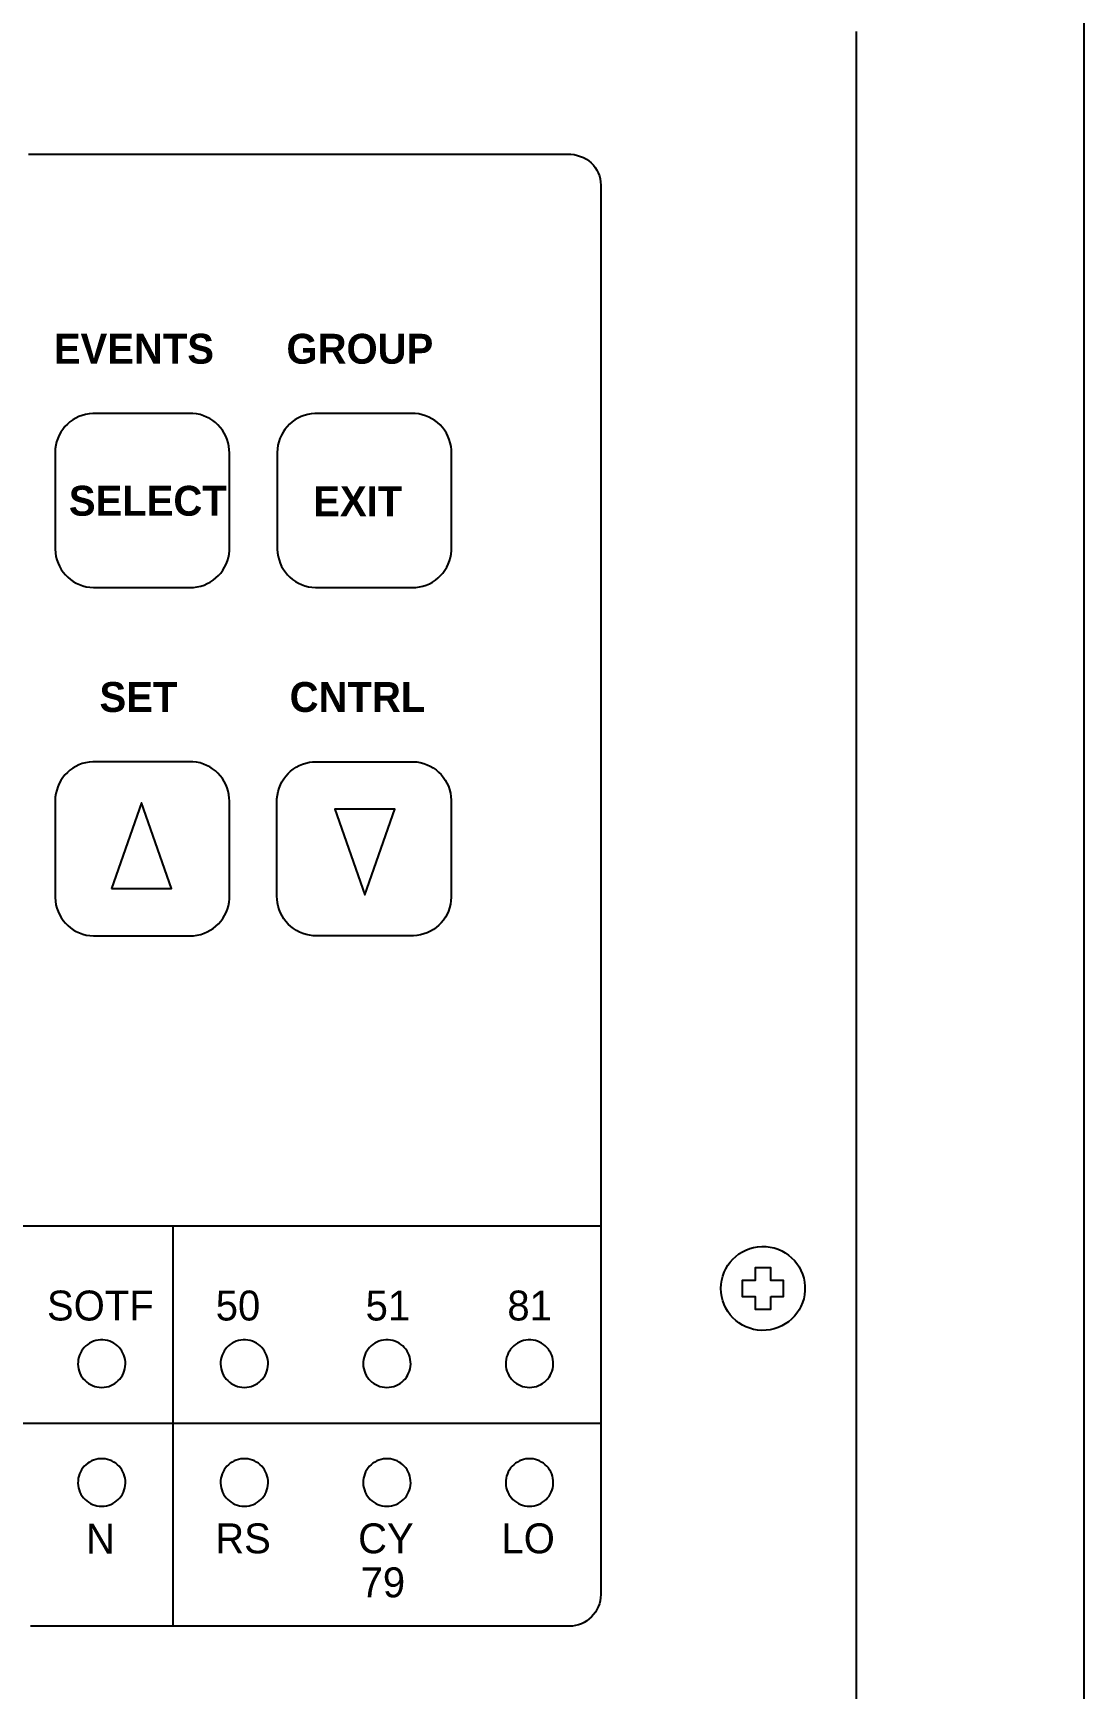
# Model space of a CAD drawing. Extents: x -11 to 35.7, y -8.8 to 26.3.
# Drawn here: x 11.28 to 14.6, y 0.84 to 6.06 of the extents above; entities that cross this region are included whole.
import ezdxf

# ---------------------------------------------------------------- set-up
doc = ezdxf.new("R2010")
doc.units = 0
doc.header["$MEASUREMENT"] = 0
for name, color, linetype in [('1_01__3U_VERTICAL_RACK_MOU', 7, 'CONTINUOUS'), ('1_02__3U_VERTICAL_PANEL_MO', 7, 'CONTINUOUS'), ('5_00_DWG', 7, 'CONTINUOUS')]:
    doc.layers.add(name, color=color, linetype=linetype)

msp = doc.modelspace()

# ---------------------------------------------------------------- linework, layer by layer
at = {"layer": '1_01__3U_VERTICAL_RACK_MOU'}
msp.add_lwpolyline([(13.8817, 0.8038), (13.8817, 0.9177), (13.8817, 1.0318), (13.8817, 1.2605), (13.8817, 1.4897), (13.8817, 1.7193), (13.8817, 1.9491), (13.8817, 2.4089), (13.8817, 2.6386), (13.8817, 2.8679), (13.8817, 3.0968), (13.8817, 3.211), (13.8817, 3.325), (13.8817, 3.4389), (13.8817, 3.5525), (13.8817, 3.6659), (13.8817, 3.7791), (13.8817, 3.892), (13.8817, 4.0047), (13.8817, 4.117), (13.8817, 4.229), (13.8817, 4.3407), (13.8817, 4.4521), (13.8817, 4.5631), (13.8817, 4.6737), (13.8817, 4.7839), (13.8817, 4.8936), (13.8817, 5.003), (13.8817, 5.1119), (13.8817, 5.2203), (13.8817, 5.3282), (13.8817, 5.4356), (13.8817, 5.5425), (13.8817, 5.6488), (13.8817, 5.7546), (13.8817, 5.8598), (13.8817, 5.9643), (13.8817, 6.0683)], dxfattribs=at)
at = {"layer": '1_02__3U_VERTICAL_PANEL_MO'}
msp.add_lwpolyline([(14.5991, 6.1071), (14.5991, 6.0017), (14.5991, 5.8957), (14.5991, 5.7894), (14.5991, 5.6825), (14.5991, 5.5752), (14.5991, 5.4675), (14.5991, 5.3593), (14.5991, 5.2508), (14.5991, 5.1418), (14.5991, 5.0325), (14.5991, 4.9228), (14.5991, 4.8128), (14.5991, 4.7025), (14.5991, 4.5918), (14.5991, 4.4808), (14.5991, 4.3695), (14.5991, 4.2579), (14.5991, 4.1461), (14.5991, 4.034), (14.5991, 3.9217), (14.5991, 3.8092), (14.5991, 3.6964), (14.5991, 3.5835), (14.5991, 3.4704), (14.5991, 3.3571), (14.5991, 3.2436), (14.5991, 3.0163), (14.5991, 2.7886), (14.5991, 2.5605), (14.5991, 2.1038), (14.5991, 1.6471), (14.5991, 1.419), (14.5991, 1.1913), (14.5991, 0.964), (14.5991, 0.8506), (14.5991, 0.7373)], dxfattribs=at)
at = {"layer": '5_00_DWG'}
for points in [[(11.2683, 5.6809), (11.4275, 5.6809), (11.5854, 5.6809), (11.6635, 5.6809), (11.7408, 5.6809), (11.8172, 5.6809), (11.8925, 5.6809), (11.9666, 5.6809), (12.0392, 5.6809), (12.1103, 5.6809), (12.1797, 5.6809), (12.2472, 5.6809), (12.3127, 5.6809), (12.3761, 5.6809), (12.437, 5.6809), (12.4666, 5.6809), (12.4955, 5.6809), (12.5238, 5.6809), (12.5514, 5.6809), (12.5783, 5.6809), (12.6044, 5.6809), (12.6299, 5.6809), (12.6545, 5.6809), (12.6784, 5.6809), (12.7015, 5.6809), (12.7238, 5.6809), (12.7452, 5.6809), (12.7658, 5.6809), (12.7855, 5.6809), (12.8043, 5.6809), (12.8222, 5.6809), (12.8392, 5.6809), (12.8552, 5.6809), (12.8702, 5.6809), (12.8842, 5.6809), (12.8973, 5.6809), (12.9093, 5.6809), (12.9202, 5.6809), (12.9301, 5.6809), (12.9389, 5.6809), (12.9466, 5.6809), (12.9531, 5.6809), (12.9585, 5.6809), (12.9628, 5.6809), (12.9658, 5.6809), (12.9677, 5.6809), (12.9683, 5.6809), (12.9797, 5.6808), (12.9906, 5.6797), (13.001, 5.6775), (13.011, 5.6744), (13.0203, 5.6705), (13.0291, 5.6657), (13.0372, 5.6601), (13.0447, 5.6537), (13.0514, 5.6467), (13.0574, 5.6391), (13.0625, 5.6309), (13.0668, 5.6222), (13.0702, 5.6131), (13.0727, 5.6035), (13.0743, 5.5936), (13.0748, 5.5833), (13.0748, 5.5825), (13.0748, 5.5801), (13.0748, 5.5761), (13.0748, 5.5706), (13.0748, 5.5635), (13.0748, 5.5549), (13.0748, 5.5449), (13.0748, 5.5334), (13.0748, 5.5204), (13.0748, 5.5061), (13.0748, 5.4904), (13.0748, 5.4734), (13.0748, 5.455), (13.0748, 5.4353), (13.0748, 5.4144), (13.0748, 5.3922), (13.0748, 5.3687), (13.0748, 5.3441), (13.0748, 5.3183), (13.0748, 5.2914), (13.0748, 5.2634), (13.0748, 5.2342), (13.0748, 5.204), (13.0748, 5.1727), (13.0748, 5.1405), (13.0748, 5.1072), (13.0748, 5.073), (13.0748, 5.0378), (13.0748, 5.0017), (13.0748, 4.9647), (13.0748, 4.9268), (13.0748, 4.8882), (13.0748, 4.8486), (13.0748, 4.8084), (13.0748, 4.7673), (13.0748, 4.7255), (13.0748, 4.683), (13.0748, 4.6398), (13.0748, 4.5959), (13.0748, 4.5514), (13.0748, 4.4606), (13.0748, 4.3676), (13.0748, 4.2725), (13.0748, 4.1756), (13.0748, 4.0771), (13.0748, 3.9771), (13.0748, 3.8759), (13.0748, 3.7737), (13.0748, 3.567), (13.0748, 3.3588), (13.0748, 3.1505), (13.0748, 2.9438), (13.0748, 2.8416), (13.0748, 2.7404), (13.0748, 2.6405), (13.0748, 2.5419), (13.0748, 2.445), (13.0748, 2.3499), (13.0748, 2.2569), (13.0748, 2.1661), (13.0748, 2.1216), (13.0748, 2.0777), (13.0748, 2.0345), (13.0748, 1.992), (13.0748, 1.9502), (13.0748, 1.9092), (13.0748, 1.8689), (13.0748, 1.8294), (13.0748, 1.7907), (13.0748, 1.7528), (13.0748, 1.7158), (13.0748, 1.6797), (13.0748, 1.6446), (13.0748, 1.6103), (13.0748, 1.5771), (13.0748, 1.5448), (13.0748, 1.5135), (13.0748, 1.4833), (13.0748, 1.4542), (13.0748, 1.4261), (13.0748, 1.3992), (13.0748, 1.3734), (13.0748, 1.3488), (13.0748, 1.3254), (13.0748, 1.3032), (13.0748, 1.2822), (13.0748, 1.2626), (13.0748, 1.2442), (13.0748, 1.2271), (13.0748, 1.2114), (13.0748, 1.1971), (13.0748, 1.1842), (13.0748, 1.1727), (13.0748, 1.1626), (13.0748, 1.154), (13.0748, 1.147), (13.0748, 1.1414), (13.0748, 1.1374), (13.0748, 1.135), (13.0748, 1.1342), (13.0748, 1.1342), (13.0743, 1.124), (13.0728, 1.114), (13.0703, 1.1045), (13.0669, 1.0953), (13.0627, 1.0865), (13.0577, 1.0783), (13.0519, 1.0706), (13.0455, 1.0635), (13.0384, 1.057), (13.0307, 1.0513), (13.0224, 1.0463), (13.0137, 1.042), (13.0045, 1.0387), (12.9949, 1.0362), (12.985, 1.0347), (12.9748, 1.0342), (12.9742, 1.0342), (12.9723, 1.0342), (12.9693, 1.0342), (12.965, 1.0342), (12.9596, 1.0342), (12.9531, 1.0342), (12.9454, 1.0342), (12.9366, 1.0342), (12.9267, 1.0342), (12.9158, 1.0342), (12.9038, 1.0342), (12.8907, 1.0342), (12.8767, 1.0342), (12.8616, 1.0342), (12.8456, 1.0342), (12.8287, 1.0342), (12.8108, 1.0342), (12.792, 1.0342), (12.7723, 1.0342), (12.7517, 1.0342), (12.7303, 1.0342), (12.708, 1.0342), (12.6849, 1.0342), (12.661, 1.0342), (12.6363, 1.0342), (12.6109, 1.0342), (12.5847, 1.0342), (12.5579, 1.0342), (12.5303, 1.0342), (12.502, 1.0342), (12.4731, 1.0342), (12.4435, 1.0342), (12.3825, 1.0342), (12.3192, 1.0342), (12.2537, 1.0342), (12.1862, 1.0342), (12.1168, 1.0342), (12.0457, 1.0342), (11.9731, 1.0342), (11.899, 1.0342), (11.8237, 1.0342), (11.7473, 1.0342), (11.67, 1.0342), (11.5919, 1.0342), (11.4339, 1.0342), (11.2748, 1.0342)], [(11.5303, 3.3634), (11.5303, 3.3634), (11.7203, 3.3634), (11.6253, 3.6334), (11.5303, 3.3634)], [(12.4252, 3.6134), (12.4252, 3.6134), (12.2352, 3.6134), (12.3302, 3.3434), (12.4252, 3.6134)], [(13.0748, 2.2967), (9.4748, 2.2967)], [(11.7248, 1.0342), (11.7248, 2.2967)], [(13.6114, 2.0754), (13.6514, 2.0754), (13.6514, 2.1256), (13.6114, 2.1256), (13.6114, 2.1655), (13.5615, 2.1655), (13.5615, 2.1256), (13.5212, 2.1256), (13.5212, 2.0754), (13.5615, 2.0754), (13.5615, 2.0355), (13.6114, 2.0355), (13.6114, 2.0754)], [(9.4748, 1.6754), (13.0748, 1.6754)]]:
    msp.add_lwpolyline(points, dxfattribs=at)
for points in [[(11.7782, 4.3129), (11.7898, 4.3135), (11.8012, 4.315), (11.8121, 4.3176), (11.8227, 4.321), (11.8329, 4.3254), (11.8425, 4.3306), (11.8516, 4.3367), (11.8601, 4.3434), (11.868, 4.3509), (11.8752, 4.359), (11.8817, 4.3678), (11.8874, 4.3771), (11.8923, 4.3869), (11.8963, 4.3972), (11.8994, 4.4079), (11.9015, 4.419), (11.9026, 4.4304), (11.9028, 4.437), (11.9028, 4.437), (11.9028, 4.437), (11.9028, 4.437), (11.9028, 4.437), (11.9028, 4.437), (11.9028, 4.437), (11.9028, 4.437), (11.9028, 4.437), (11.9028, 4.437), (11.9028, 4.437), (11.9028, 4.437), (11.9028, 4.437), (11.9028, 4.437), (11.9028, 4.437), (11.9028, 4.437), (11.9028, 4.437), (11.9028, 4.437), (11.9028, 4.4392), (11.9028, 4.4466), (11.9028, 4.4586), (11.9028, 4.4746), (11.9028, 4.4939), (11.9028, 4.5157), (11.9028, 4.5396), (11.9028, 4.5646), (11.9028, 4.5903), (11.9028, 4.616), (11.9028, 4.6409), (11.9028, 4.6644), (11.9028, 4.6858), (11.9028, 4.7045), (11.9028, 4.7198), (11.9028, 4.731), (11.9028, 4.7375), (11.9028, 4.7389), (11.9028, 4.7389), (11.9028, 4.7389), (11.9028, 4.7389), (11.9028, 4.7389), (11.9028, 4.7389), (11.9028, 4.7389), (11.9028, 4.7389), (11.9028, 4.7389), (11.9028, 4.7389), (11.9028, 4.7389), (11.9028, 4.7389), (11.9028, 4.7389), (11.9028, 4.7389), (11.9028, 4.7389), (11.9028, 4.7389), (11.9028, 4.7389), (11.9028, 4.7389), (11.9025, 4.7476), (11.9012, 4.759), (11.8989, 4.77), (11.8956, 4.7806), (11.8914, 4.7908), (11.8864, 4.8006), (11.8805, 4.8098), (11.8739, 4.8184), (11.8666, 4.8264), (11.8586, 4.8338), (11.85, 4.8404), (11.8407, 4.8463), (11.831, 4.8513), (11.8208, 4.8555), (11.8101, 4.8589), (11.7991, 4.8612), (11.7876, 4.8626), (11.7782, 4.8629), (11.7782, 4.8629), (11.7782, 4.8629), (11.7782, 4.8629), (11.7782, 4.8629), (11.7782, 4.8629), (11.7782, 4.8629), (11.7782, 4.8629), (11.7782, 4.8629), (11.7782, 4.8629), (11.7782, 4.8629), (11.7782, 4.8629), (11.7782, 4.8629), (11.7782, 4.8629), (11.7782, 4.8629), (11.7782, 4.8629), (11.7782, 4.8629), (11.7782, 4.8629), (11.777, 4.8629), (11.7709, 4.8629), (11.76, 4.8629), (11.745, 4.8629), (11.7266, 4.8629), (11.7054, 4.8629), (11.6821, 4.8629), (11.6573, 4.8629), (11.6318, 4.8629), (11.6062, 4.8629), (11.5811, 4.8629), (11.5573, 4.8629), (11.5354, 4.8629), (11.516, 4.8629), (11.4998, 4.8629), (11.4876, 4.8629), (11.4799, 4.8629), (11.4774, 4.8629), (11.4774, 4.8629), (11.4774, 4.8629), (11.4774, 4.8629), (11.4774, 4.8629), (11.4774, 4.8629), (11.4774, 4.8629), (11.4774, 4.8629), (11.4774, 4.8629), (11.4774, 4.8629), (11.4774, 4.8629), (11.4774, 4.8629), (11.4774, 4.8629), (11.4774, 4.8629), (11.4774, 4.8629), (11.4774, 4.8629), (11.4774, 4.8629), (11.4774, 4.8629), (11.4716, 4.8628), (11.4601, 4.8618), (11.4489, 4.8597), (11.4381, 4.8567), (11.4277, 4.8527), (11.4178, 4.8479), (11.4085, 4.8423), (11.3996, 4.8359), (11.3914, 4.8288), (11.3839, 4.821), (11.377, 4.8125), (11.3709, 4.8035), (11.3657, 4.7939), (11.3612, 4.7839), (11.3576, 4.7734), (11.355, 4.7624), (11.3534, 4.7512), (11.3528, 4.7396), (11.3528, 4.7389), (11.3528, 4.7389), (11.3528, 4.7389), (11.3528, 4.7389), (11.3528, 4.7389), (11.3528, 4.7389), (11.3528, 4.7389), (11.3528, 4.7389), (11.3528, 4.7389), (11.3528, 4.7389), (11.3528, 4.7389), (11.3528, 4.7389), (11.3528, 4.7389), (11.3528, 4.7389), (11.3528, 4.7389), (11.3528, 4.7389), (11.3528, 4.7389), (11.3528, 4.7385), (11.3528, 4.7336), (11.3528, 4.7238), (11.3528, 4.7097), (11.3528, 4.692), (11.3528, 4.6713), (11.3528, 4.6484), (11.3528, 4.6239), (11.3528, 4.5984), (11.3528, 4.5726), (11.3528, 4.5473), (11.3528, 4.523), (11.3528, 4.5004), (11.3528, 4.4803), (11.3528, 4.4632), (11.3528, 4.4499), (11.3528, 4.441), (11.3528, 4.4371), (11.3528, 4.437), (11.3528, 4.437), (11.3528, 4.437), (11.3528, 4.437), (11.3528, 4.437), (11.3528, 4.437), (11.3528, 4.437), (11.3528, 4.437), (11.3528, 4.437), (11.3528, 4.437), (11.3528, 4.437), (11.3528, 4.437), (11.3528, 4.437), (11.3528, 4.437), (11.3528, 4.437), (11.3528, 4.437), (11.3528, 4.437), (11.3528, 4.4341), (11.3536, 4.4226), (11.3554, 4.4114), (11.3582, 4.4005), (11.362, 4.3901), (11.3666, 4.3801), (11.372, 4.3706), (11.3783, 4.3617), (11.3852, 4.3534), (11.3929, 4.3457), (11.4012, 4.3387), (11.4102, 4.3324), (11.4197, 4.327), (11.4296, 4.3223), (11.4401, 4.3186), (11.451, 4.3157), (11.4622, 4.3138), (11.4737, 4.313), (11.4774, 4.3129), (11.4774, 4.3129), (11.4774, 4.3129), (11.4774, 4.3129), (11.4774, 4.3129), (11.4774, 4.3129), (11.4774, 4.3129), (11.4774, 4.3129), (11.4774, 4.3129), (11.4774, 4.3129), (11.4774, 4.3129), (11.4774, 4.3129), (11.4774, 4.3129), (11.4774, 4.3129), (11.4774, 4.3129), (11.4774, 4.3129), (11.4774, 4.3129), (11.4775, 4.3129), (11.481, 4.3129), (11.4896, 4.3129), (11.5026, 4.3129), (11.5194, 4.3129), (11.5393, 4.3129), (11.5616, 4.3129), (11.5857, 4.3129), (11.611, 4.3129), (11.6366, 4.3129), (11.662, 4.3129), (11.6866, 4.3129), (11.7095, 4.3129), (11.7303, 4.3129), (11.7481, 4.3129), (11.7624, 4.3129), (11.7724, 4.3129), (11.7776, 4.3129), (11.7782, 4.3129), (11.7782, 4.3129), (11.7782, 4.3129), (11.7782, 4.3129), (11.7782, 4.3129), (11.7782, 4.3129), (11.7782, 4.3129), (11.7782, 4.3129), (11.7782, 4.3129), (11.7782, 4.3129), (11.7782, 4.3129), (11.7782, 4.3129), (11.7782, 4.3129), (11.7782, 4.3129), (11.7782, 4.3129), (11.7782, 4.3129), (11.7782, 4.3129)], [(12.4792, 4.3128), (12.4908, 4.3134), (12.5022, 4.3149), (12.5131, 4.3175), (12.5237, 4.321), (12.5339, 4.3253), (12.5435, 4.3306), (12.5526, 4.3366), (12.5611, 4.3434), (12.569, 4.3508), (12.5762, 4.359), (12.5827, 4.3677), (12.5884, 4.377), (12.5933, 4.3868), (12.5973, 4.3971), (12.6004, 4.4078), (12.6025, 4.4189), (12.6036, 4.4304), (12.6038, 4.4369), (12.6038, 4.4369), (12.6038, 4.4369), (12.6038, 4.4369), (12.6038, 4.4369), (12.6038, 4.4369), (12.6038, 4.4369), (12.6038, 4.4369), (12.6038, 4.4369), (12.6038, 4.4369), (12.6038, 4.4369), (12.6038, 4.4369), (12.6038, 4.4369), (12.6038, 4.4369), (12.6038, 4.4369), (12.6038, 4.4369), (12.6038, 4.4369), (12.6038, 4.4369), (12.6038, 4.4391), (12.6038, 4.4465), (12.6038, 4.4585), (12.6038, 4.4745), (12.6038, 4.4938), (12.6038, 4.5157), (12.6038, 4.5395), (12.6038, 4.5646), (12.6038, 4.5903), (12.6038, 4.6159), (12.6038, 4.6408), (12.6038, 4.6643), (12.6038, 4.6857), (12.6038, 4.7044), (12.6038, 4.7197), (12.6038, 4.731), (12.6038, 4.7374), (12.6038, 4.7388), (12.6038, 4.7388), (12.6038, 4.7388), (12.6038, 4.7388), (12.6038, 4.7388), (12.6038, 4.7388), (12.6038, 4.7388), (12.6038, 4.7388), (12.6038, 4.7388), (12.6038, 4.7388), (12.6038, 4.7388), (12.6038, 4.7388), (12.6038, 4.7388), (12.6038, 4.7388), (12.6038, 4.7388), (12.6038, 4.7388), (12.6038, 4.7388), (12.6038, 4.7388), (12.6035, 4.7475), (12.6022, 4.7589), (12.5999, 4.7699), (12.5966, 4.7805), (12.5924, 4.7908), (12.5874, 4.8005), (12.5816, 4.8097), (12.5749, 4.8183), (12.5676, 4.8263), (12.5596, 4.8337), (12.551, 4.8403), (12.5417, 4.8462), (12.532, 4.8512), (12.5218, 4.8555), (12.5111, 4.8588), (12.5001, 4.8611), (12.4887, 4.8625), (12.4792, 4.8629), (12.4792, 4.8629), (12.4792, 4.8629), (12.4792, 4.8629), (12.4792, 4.8629), (12.4792, 4.8629), (12.4792, 4.8629), (12.4792, 4.8629), (12.4792, 4.8629), (12.4792, 4.8629), (12.4792, 4.8629), (12.4792, 4.8629), (12.4792, 4.8629), (12.4792, 4.8629), (12.4792, 4.8629), (12.4792, 4.8629), (12.4792, 4.8629), (12.4792, 4.8629), (12.4781, 4.8629), (12.4719, 4.8629), (12.461, 4.8629), (12.446, 4.8629), (12.4276, 4.8629), (12.4064, 4.8629), (12.3831, 4.8629), (12.3583, 4.8629), (12.3328, 4.8629), (12.3072, 4.8629), (12.2821, 4.8629), (12.2583, 4.8629), (12.2364, 4.8629), (12.217, 4.8629), (12.2008, 4.8629), (12.1886, 4.8629), (12.1809, 4.8629), (12.1784, 4.8629), (12.1784, 4.8629), (12.1784, 4.8629), (12.1784, 4.8629), (12.1784, 4.8629), (12.1784, 4.8629), (12.1784, 4.8629), (12.1784, 4.8629), (12.1784, 4.8629), (12.1784, 4.8629), (12.1784, 4.8629), (12.1784, 4.8629), (12.1784, 4.8629), (12.1784, 4.8629), (12.1784, 4.8629), (12.1784, 4.8629), (12.1784, 4.8629), (12.1784, 4.8629), (12.1726, 4.8627), (12.1611, 4.8617), (12.1499, 4.8596), (12.1391, 4.8566), (12.1288, 4.8527), (12.1189, 4.8479), (12.1095, 4.8422), (12.1007, 4.8358), (12.0925, 4.8287), (12.0849, 4.8209), (12.0781, 4.8124), (12.072, 4.8034), (12.0667, 4.7938), (12.0622, 4.7838), (12.0587, 4.7733), (12.0561, 4.7624), (12.0544, 4.7511), (12.0538, 4.7395), (12.0538, 4.7388), (12.0538, 4.7388), (12.0538, 4.7388), (12.0538, 4.7388), (12.0538, 4.7388), (12.0538, 4.7388), (12.0538, 4.7388), (12.0538, 4.7388), (12.0538, 4.7388), (12.0538, 4.7388), (12.0538, 4.7388), (12.0538, 4.7388), (12.0538, 4.7388), (12.0538, 4.7388), (12.0538, 4.7388), (12.0538, 4.7388), (12.0538, 4.7388), (12.0538, 4.7384), (12.0538, 4.7335), (12.0538, 4.7237), (12.0538, 4.7096), (12.0538, 4.6919), (12.0538, 4.6713), (12.0538, 4.6483), (12.0538, 4.6238), (12.0538, 4.5983), (12.0538, 4.5726), (12.0538, 4.5472), (12.0538, 4.5229), (12.0538, 4.5004), (12.0538, 4.4802), (12.0538, 4.4631), (12.0538, 4.4498), (12.0538, 4.4409), (12.0538, 4.437), (12.0538, 4.4369), (12.0538, 4.4369), (12.0538, 4.4369), (12.0538, 4.4369), (12.0538, 4.4369), (12.0538, 4.4369), (12.0538, 4.4369), (12.0538, 4.4369), (12.0538, 4.4369), (12.0538, 4.4369), (12.0538, 4.4369), (12.0538, 4.4369), (12.0538, 4.4369), (12.0538, 4.4369), (12.0538, 4.4369), (12.0538, 4.4369), (12.0538, 4.4369), (12.0539, 4.434), (12.0547, 4.4225), (12.0565, 4.4113), (12.0593, 4.4004), (12.063, 4.39), (12.0676, 4.38), (12.0731, 4.3705), (12.0793, 4.3616), (12.0863, 4.3533), (12.0939, 4.3456), (12.1023, 4.3386), (12.1112, 4.3324), (12.1207, 4.3269), (12.1307, 4.3222), (12.1411, 4.3185), (12.152, 4.3156), (12.1632, 4.3138), (12.1747, 4.3129), (12.1784, 4.3128), (12.1784, 4.3128), (12.1784, 4.3128), (12.1784, 4.3128), (12.1784, 4.3128), (12.1784, 4.3128), (12.1784, 4.3128), (12.1784, 4.3128), (12.1784, 4.3128), (12.1784, 4.3128), (12.1784, 4.3128), (12.1784, 4.3128), (12.1784, 4.3128), (12.1784, 4.3128), (12.1784, 4.3128), (12.1784, 4.3128), (12.1784, 4.3128), (12.1785, 4.3128), (12.182, 4.3128), (12.1906, 4.3128), (12.2036, 4.3128), (12.2204, 4.3128), (12.2403, 4.3128), (12.2626, 4.3128), (12.2867, 4.3128), (12.312, 4.3128), (12.3376, 4.3128), (12.363, 4.3128), (12.3876, 4.3128), (12.4105, 4.3128), (12.4313, 4.3128), (12.4491, 4.3128), (12.4634, 4.3128), (12.4735, 4.3128), (12.4786, 4.3128), (12.4792, 4.3128), (12.4792, 4.3128), (12.4792, 4.3128), (12.4792, 4.3128), (12.4792, 4.3128), (12.4792, 4.3128), (12.4792, 4.3128), (12.4792, 4.3128), (12.4792, 4.3128), (12.4792, 4.3128), (12.4792, 4.3128), (12.4792, 4.3128), (12.4792, 4.3128), (12.4792, 4.3128), (12.4792, 4.3128), (12.4792, 4.3128), (12.4792, 4.3128)], [(11.7782, 3.2134), (11.7898, 3.2139), (11.8011, 3.2155), (11.8121, 3.218), (11.8227, 3.2215), (11.8329, 3.2259), (11.8425, 3.2311), (11.8516, 3.2371), (11.8601, 3.2439), (11.868, 3.2514), (11.8752, 3.2595), (11.8817, 3.2683), (11.8874, 3.2776), (11.8923, 3.2874), (11.8963, 3.2977), (11.8994, 3.3084), (11.9015, 3.3195), (11.9026, 3.3309), (11.9028, 3.3375), (11.9028, 3.3375), (11.9028, 3.3375), (11.9028, 3.3375), (11.9028, 3.3375), (11.9028, 3.3375), (11.9028, 3.3375), (11.9028, 3.3375), (11.9028, 3.3375), (11.9028, 3.3375), (11.9028, 3.3375), (11.9028, 3.3375), (11.9028, 3.3375), (11.9028, 3.3375), (11.9028, 3.3375), (11.9028, 3.3375), (11.9028, 3.3375), (11.9028, 3.3375), (11.9028, 3.3396), (11.9028, 3.3471), (11.9028, 3.3591), (11.9028, 3.3751), (11.9028, 3.3943), (11.9028, 3.4162), (11.9028, 3.44), (11.9028, 3.4651), (11.9028, 3.4908), (11.9028, 3.5165), (11.9028, 3.5414), (11.9028, 3.5649), (11.9028, 3.5863), (11.9028, 3.605), (11.9028, 3.6203), (11.9028, 3.6315), (11.9028, 3.638), (11.9028, 3.6394), (11.9028, 3.6394), (11.9028, 3.6394), (11.9028, 3.6394), (11.9028, 3.6394), (11.9028, 3.6394), (11.9028, 3.6394), (11.9028, 3.6394), (11.9028, 3.6394), (11.9028, 3.6394), (11.9028, 3.6394), (11.9028, 3.6394), (11.9028, 3.6394), (11.9028, 3.6394), (11.9028, 3.6394), (11.9028, 3.6394), (11.9028, 3.6394), (11.9028, 3.6394), (11.9025, 3.6481), (11.9012, 3.6595), (11.8989, 3.6705), (11.8956, 3.6811), (11.8914, 3.6913), (11.8864, 3.7011), (11.8805, 3.7103), (11.8739, 3.7189), (11.8666, 3.7269), (11.8586, 3.7343), (11.8499, 3.7409), (11.8407, 3.7468), (11.831, 3.7518), (11.8208, 3.756), (11.8101, 3.7594), (11.799, 3.7617), (11.7876, 3.7631), (11.7782, 3.7634), (11.7782, 3.7634), (11.7782, 3.7634), (11.7782, 3.7634), (11.7782, 3.7634), (11.7782, 3.7634), (11.7782, 3.7634), (11.7782, 3.7634), (11.7782, 3.7634), (11.7782, 3.7634), (11.7782, 3.7634), (11.7782, 3.7634), (11.7782, 3.7634), (11.7782, 3.7634), (11.7782, 3.7634), (11.7782, 3.7634), (11.7782, 3.7634), (11.7782, 3.7634), (11.777, 3.7634), (11.7709, 3.7634), (11.76, 3.7634), (11.745, 3.7634), (11.7266, 3.7634), (11.7054, 3.7634), (11.6821, 3.7634), (11.6573, 3.7634), (11.6318, 3.7634), (11.6062, 3.7634), (11.5811, 3.7634), (11.5573, 3.7634), (11.5354, 3.7634), (11.516, 3.7634), (11.4998, 3.7634), (11.4876, 3.7634), (11.4799, 3.7634), (11.4774, 3.7634), (11.4774, 3.7634), (11.4774, 3.7634), (11.4774, 3.7634), (11.4774, 3.7634), (11.4774, 3.7634), (11.4774, 3.7634), (11.4774, 3.7634), (11.4774, 3.7634), (11.4774, 3.7634), (11.4774, 3.7634), (11.4774, 3.7634), (11.4774, 3.7634), (11.4774, 3.7634), (11.4774, 3.7634), (11.4774, 3.7634), (11.4774, 3.7634), (11.4774, 3.7634), (11.4716, 3.7633), (11.4601, 3.7623), (11.4489, 3.7602), (11.4381, 3.7572), (11.4277, 3.7532), (11.4179, 3.7484), (11.4085, 3.7428), (11.3997, 3.7364), (11.3914, 3.7293), (11.3839, 3.7215), (11.3771, 3.713), (11.371, 3.704), (11.3657, 3.6944), (11.3612, 3.6844), (11.3577, 3.6738), (11.355, 3.6629), (11.3534, 3.6517), (11.3528, 3.6401), (11.3528, 3.6394), (11.3528, 3.6394), (11.3528, 3.6394), (11.3528, 3.6394), (11.3528, 3.6394), (11.3528, 3.6394), (11.3528, 3.6394), (11.3528, 3.6394), (11.3528, 3.6394), (11.3528, 3.6394), (11.3528, 3.6394), (11.3528, 3.6394), (11.3528, 3.6394), (11.3528, 3.6394), (11.3528, 3.6394), (11.3528, 3.6394), (11.3528, 3.6394), (11.3528, 3.639), (11.3528, 3.6341), (11.3528, 3.6243), (11.3528, 3.6102), (11.3528, 3.5925), (11.3528, 3.5718), (11.3528, 3.5489), (11.3528, 3.5244), (11.3528, 3.4989), (11.3528, 3.4731), (11.3528, 3.4478), (11.3528, 3.4235), (11.3528, 3.4009), (11.3528, 3.3808), (11.3528, 3.3637), (11.3528, 3.3504), (11.3528, 3.3414), (11.3528, 3.3376), (11.3528, 3.3375), (11.3528, 3.3375), (11.3528, 3.3375), (11.3528, 3.3375), (11.3528, 3.3375), (11.3528, 3.3375), (11.3528, 3.3375), (11.3528, 3.3375), (11.3528, 3.3375), (11.3528, 3.3375), (11.3528, 3.3375), (11.3528, 3.3375), (11.3528, 3.3375), (11.3528, 3.3375), (11.3528, 3.3375), (11.3528, 3.3375), (11.3528, 3.3375), (11.3528, 3.3345), (11.3536, 3.323), (11.3555, 3.3118), (11.3583, 3.301), (11.362, 3.2905), (11.3666, 3.2806), (11.372, 3.2711), (11.3783, 3.2622), (11.3853, 3.2538), (11.3929, 3.2462), (11.4013, 3.2392), (11.4102, 3.2329), (11.4197, 3.2274), (11.4297, 3.2228), (11.4401, 3.219), (11.451, 3.2162), (11.4622, 3.2143), (11.4738, 3.2134), (11.4774, 3.2134), (11.4774, 3.2134), (11.4774, 3.2134), (11.4774, 3.2134), (11.4774, 3.2134), (11.4774, 3.2134), (11.4774, 3.2134), (11.4774, 3.2134), (11.4774, 3.2134), (11.4774, 3.2134), (11.4774, 3.2134), (11.4774, 3.2134), (11.4774, 3.2134), (11.4774, 3.2134), (11.4774, 3.2134), (11.4774, 3.2134), (11.4774, 3.2134), (11.4775, 3.2134), (11.481, 3.2134), (11.4896, 3.2134), (11.5026, 3.2134), (11.5194, 3.2134), (11.5393, 3.2134), (11.5616, 3.2134), (11.5858, 3.2134), (11.611, 3.2134), (11.6366, 3.2134), (11.662, 3.2134), (11.6866, 3.2134), (11.7095, 3.2134), (11.7303, 3.2134), (11.7481, 3.2134), (11.7624, 3.2134), (11.7724, 3.2134), (11.7776, 3.2134), (11.7782, 3.2134), (11.7782, 3.2134), (11.7782, 3.2134), (11.7782, 3.2134), (11.7782, 3.2134), (11.7782, 3.2134), (11.7782, 3.2134), (11.7782, 3.2134), (11.7782, 3.2134), (11.7782, 3.2134), (11.7782, 3.2134), (11.7782, 3.2134), (11.7782, 3.2134), (11.7782, 3.2134), (11.7782, 3.2134), (11.7782, 3.2134), (11.7782, 3.2134)], [(12.4781, 3.2134), (12.4753, 3.2134), (12.4673, 3.2134), (12.4548, 3.2134), (12.4384, 3.2134), (12.4188, 3.2134), (12.3968, 3.2134), (12.3728, 3.2134), (12.3477, 3.2134), (12.3221, 3.2134), (12.2966, 3.2134), (12.2719, 3.2134), (12.2487, 3.2134), (12.2277, 3.2134), (12.2094, 3.2134), (12.1947, 3.2134), (12.184, 3.2134), (12.1782, 3.2134), (12.1773, 3.2134), (12.1773, 3.2134), (12.1773, 3.2134), (12.1773, 3.2134), (12.1773, 3.2134), (12.1773, 3.2134), (12.1773, 3.2134), (12.1773, 3.2134), (12.1773, 3.2134), (12.1773, 3.2134), (12.1773, 3.2134), (12.1773, 3.2134), (12.1773, 3.2134), (12.1773, 3.2134), (12.1773, 3.2134), (12.1773, 3.2134), (12.1773, 3.2134), (12.1773, 3.2134), (12.1671, 3.2138), (12.1557, 3.2152), (12.1447, 3.2177), (12.1341, 3.221), (12.1239, 3.2253), (12.1142, 3.2304), (12.105, 3.2363), (12.0964, 3.243), (12.0884, 3.2504), (12.0811, 3.2585), (12.0746, 3.2671), (12.0688, 3.2764), (12.0638, 3.2861), (12.0597, 3.2964), (12.0565, 3.307), (12.0542, 3.3181), (12.053, 3.3295), (12.0527, 3.3375), (12.0527, 3.3375), (12.0527, 3.3375), (12.0527, 3.3375), (12.0527, 3.3375), (12.0527, 3.3375), (12.0527, 3.3375), (12.0527, 3.3375), (12.0527, 3.3375), (12.0527, 3.3375), (12.0527, 3.3375), (12.0527, 3.3375), (12.0527, 3.3375), (12.0527, 3.3375), (12.0527, 3.3375), (12.0527, 3.3375), (12.0527, 3.3375), (12.0527, 3.3375), (12.0527, 3.3391), (12.0527, 3.3459), (12.0527, 3.3574), (12.0527, 3.3729), (12.0527, 3.3918), (12.0527, 3.4134), (12.0527, 3.437), (12.0527, 3.4619), (12.0527, 3.4876), (12.0527, 3.5133), (12.0527, 3.5383), (12.0527, 3.562), (12.0527, 3.5838), (12.0527, 3.6029), (12.0527, 3.6186), (12.0527, 3.6304), (12.0527, 3.6375), (12.0527, 3.6394), (12.0527, 3.6394), (12.0527, 3.6394), (12.0527, 3.6394), (12.0527, 3.6394), (12.0527, 3.6394), (12.0527, 3.6394), (12.0527, 3.6394), (12.0527, 3.6394), (12.0527, 3.6394), (12.0527, 3.6394), (12.0527, 3.6394), (12.0527, 3.6394), (12.0527, 3.6394), (12.0527, 3.6394), (12.0527, 3.6394), (12.0527, 3.6394), (12.0527, 3.6394), (12.0529, 3.6466), (12.0541, 3.658), (12.0563, 3.6691), (12.0594, 3.6798), (12.0635, 3.6901), (12.0684, 3.6999), (12.0742, 3.7091), (12.0807, 3.7179), (12.088, 3.7259), (12.0959, 3.7334), (12.1044, 3.7401), (12.1136, 3.7461), (12.1233, 3.7512), (12.1334, 3.7556), (12.144, 3.759), (12.155, 3.7615), (12.1664, 3.763), (12.1773, 3.7634), (12.1773, 3.7634), (12.1773, 3.7634), (12.1773, 3.7634), (12.1773, 3.7634), (12.1773, 3.7634), (12.1773, 3.7634), (12.1773, 3.7634), (12.1773, 3.7634), (12.1773, 3.7634), (12.1773, 3.7634), (12.1773, 3.7634), (12.1773, 3.7634), (12.1773, 3.7634), (12.1773, 3.7634), (12.1773, 3.7634), (12.1773, 3.7634), (12.1773, 3.7634), (12.178, 3.7634), (12.1835, 3.7634), (12.1939, 3.7634), (12.2084, 3.7634), (12.2264, 3.7634), (12.2473, 3.7634), (12.2704, 3.7634), (12.295, 3.7634), (12.3205, 3.7634), (12.3461, 3.7634), (12.3713, 3.7634), (12.3953, 3.7634), (12.4175, 3.7634), (12.4372, 3.7634), (12.4538, 3.7634), (12.4666, 3.7634), (12.4749, 3.7634), (12.4781, 3.7634), (12.4781, 3.7634), (12.4781, 3.7634), (12.4781, 3.7634), (12.4781, 3.7634), (12.4781, 3.7634), (12.4781, 3.7634), (12.4781, 3.7634), (12.4781, 3.7634), (12.4781, 3.7634), (12.4781, 3.7634), (12.4781, 3.7634), (12.4781, 3.7634), (12.4781, 3.7634), (12.4781, 3.7634), (12.4781, 3.7634), (12.4781, 3.7634), (12.4781, 3.7634), (12.4825, 3.7634), (12.494, 3.7624), (12.5052, 3.7605), (12.5161, 3.7576), (12.5265, 3.7538), (12.5364, 3.7491), (12.5459, 3.7436), (12.5548, 3.7372), (12.5631, 3.7302), (12.5707, 3.7225), (12.5776, 3.7141), (12.5838, 3.7052), (12.5892, 3.6957), (12.5938, 3.6856), (12.5975, 3.6752), (12.6002, 3.6643), (12.602, 3.6531), (12.6027, 3.6416), (12.6027, 3.6394), (12.6027, 3.6394), (12.6027, 3.6394), (12.6027, 3.6394), (12.6027, 3.6394), (12.6027, 3.6394), (12.6027, 3.6394), (12.6027, 3.6394), (12.6027, 3.6394), (12.6027, 3.6394), (12.6027, 3.6394), (12.6027, 3.6394), (12.6027, 3.6394), (12.6027, 3.6394), (12.6027, 3.6394), (12.6027, 3.6394), (12.6027, 3.6394), (12.6027, 3.6392), (12.6027, 3.635), (12.6027, 3.6258), (12.6027, 3.6122), (12.6027, 3.5949), (12.6027, 3.5746), (12.6027, 3.5519), (12.6027, 3.5275), (12.6027, 3.5021), (12.6027, 3.4763), (12.6027, 3.4509), (12.6027, 3.4264), (12.6027, 3.4036), (12.6027, 3.3831), (12.6027, 3.3656), (12.6027, 3.3518), (12.6027, 3.3423), (12.6027, 3.3378), (12.6027, 3.3375), (12.6027, 3.3375), (12.6027, 3.3375), (12.6027, 3.3375), (12.6027, 3.3375), (12.6027, 3.3375), (12.6027, 3.3375), (12.6027, 3.3375), (12.6027, 3.3375), (12.6027, 3.3375), (12.6027, 3.3375), (12.6027, 3.3375), (12.6027, 3.3375), (12.6027, 3.3375), (12.6027, 3.3375), (12.6027, 3.3375), (12.6027, 3.3375), (12.6027, 3.336), (12.602, 3.3245), (12.6003, 3.3132), (12.5977, 3.3023), (12.594, 3.2918), (12.5895, 3.2818), (12.5842, 3.2723), (12.578, 3.2633), (12.5712, 3.2549), (12.5636, 3.2471), (12.5553, 3.24), (12.5465, 3.2337), (12.537, 3.2281), (12.5271, 3.2233), (12.5167, 3.2194), (12.5059, 3.2165), (12.4947, 3.2145), (12.4832, 3.2135), (12.4781, 3.2134), (12.4781, 3.2134), (12.4781, 3.2134), (12.4781, 3.2134), (12.4781, 3.2134), (12.4781, 3.2134), (12.4781, 3.2134), (12.4781, 3.2134), (12.4781, 3.2134), (12.4781, 3.2134), (12.4781, 3.2134), (12.4781, 3.2134), (12.4781, 3.2134), (12.4781, 3.2134), (12.4781, 3.2134), (12.4781, 3.2134), (12.4781, 3.2134)], [(13.454, 2.1004), (13.4547, 2.1138), (13.4566, 2.1267), (13.4598, 2.1393), (13.4641, 2.1513), (13.4695, 2.1627), (13.4759, 2.1736), (13.4834, 2.1837), (13.4917, 2.1931), (13.5008, 2.2016), (13.5107, 2.2093), (13.5214, 2.216), (13.5326, 2.2217), (13.5445, 2.2263), (13.5569, 2.2297), (13.5697, 2.232), (13.5829, 2.233), (13.5964, 2.2327), (13.6094, 2.231), (13.6221, 2.2282), (13.6343, 2.2241), (13.6459, 2.219), (13.6569, 2.2127), (13.6672, 2.2056), (13.6768, 2.1974), (13.6855, 2.1885), (13.6934, 2.1787), (13.7003, 2.1682), (13.7063, 2.1571), (13.7111, 2.1453), (13.7149, 2.1331), (13.7175, 2.1203), (13.7188, 2.1071), (13.7188, 2.0937), (13.7175, 2.0806), (13.7149, 2.0678), (13.7111, 2.0556), (13.7063, 2.0438), (13.7003, 2.0327), (13.6934, 2.0222), (13.6855, 2.0125), (13.6768, 2.0035), (13.6672, 1.9954), (13.6569, 1.9883), (13.6459, 1.982), (13.6343, 1.9769), (13.6221, 1.9728), (13.6094, 1.97), (13.5964, 1.9683), (13.5829, 1.968), (13.5697, 1.969), (13.5569, 1.9713), (13.5445, 1.9747), (13.5326, 1.9793), (13.5214, 1.985), (13.5107, 1.9917), (13.5008, 1.9994), (13.4917, 2.0079), (13.4834, 2.0173), (13.4759, 2.0274), (13.4695, 2.0382), (13.4641, 2.0496), (13.4598, 2.0616), (13.4566, 2.0742), (13.4547, 2.0871)], [(11.4998, 1.7879), (11.5073, 1.7883), (11.5147, 1.7894), (11.5218, 1.7912), (11.5286, 1.7937), (11.535, 1.7967), (11.5412, 1.8004), (11.5469, 1.8046), (11.5522, 1.8093), (11.557, 1.8145), (11.5613, 1.8201), (11.5651, 1.8261), (11.5684, 1.8325), (11.571, 1.8392), (11.5729, 1.8463), (11.5742, 1.8535), (11.5748, 1.861), (11.5746, 1.8686), (11.5737, 1.876), (11.572, 1.8832), (11.5697, 1.89), (11.5668, 1.8966), (11.5633, 1.9028), (11.5592, 1.9086), (11.5547, 1.914), (11.5496, 1.919), (11.5441, 1.9234), (11.5382, 1.9274), (11.5318, 1.9307), (11.5252, 1.9335), (11.5183, 1.9356), (11.511, 1.9371), (11.5036, 1.9378), (11.496, 1.9378), (11.4885, 1.9371), (11.4813, 1.9356), (11.4744, 1.9335), (11.4677, 1.9307), (11.4614, 1.9274), (11.4555, 1.9234), (11.4499, 1.919), (11.4449, 1.914), (11.4403, 1.9086), (11.4362, 1.9028), (11.4327, 1.8966), (11.4298, 1.89), (11.4275, 1.8832), (11.4259, 1.876), (11.425, 1.8686), (11.4248, 1.861), (11.4253, 1.8535), (11.4266, 1.8463), (11.4286, 1.8392), (11.4312, 1.8325), (11.4344, 1.8261), (11.4382, 1.8201), (11.4425, 1.8145), (11.4474, 1.8093), (11.4527, 1.8046), (11.4584, 1.8004), (11.4645, 1.7967), (11.471, 1.7937), (11.4778, 1.7912), (11.4849, 1.7894), (11.4922, 1.7883)], [(11.9498, 1.7879), (11.9573, 1.7883), (11.9647, 1.7894), (11.9718, 1.7912), (11.9786, 1.7937), (11.985, 1.7967), (11.9912, 1.8004), (11.9969, 1.8046), (12.0022, 1.8093), (12.007, 1.8145), (12.0113, 1.8201), (12.0151, 1.8261), (12.0183, 1.8325), (12.021, 1.8392), (12.0229, 1.8463), (12.0242, 1.8535), (12.0248, 1.861), (12.0246, 1.8686), (12.0236, 1.876), (12.022, 1.8832), (12.0197, 1.89), (12.0168, 1.8966), (12.0133, 1.9028), (12.0092, 1.9086), (12.0047, 1.914), (11.9996, 1.919), (11.9941, 1.9234), (11.9881, 1.9274), (11.9818, 1.9307), (11.9752, 1.9335), (11.9682, 1.9356), (11.961, 1.9371), (11.9536, 1.9378), (11.946, 1.9378), (11.9385, 1.9371), (11.9313, 1.9356), (11.9243, 1.9335), (11.9177, 1.9307), (11.9114, 1.9274), (11.9055, 1.9234), (11.8999, 1.919), (11.8949, 1.914), (11.8903, 1.9086), (11.8862, 1.9028), (11.8827, 1.8966), (11.8798, 1.89), (11.8775, 1.8832), (11.8759, 1.876), (11.875, 1.8686), (11.8748, 1.861), (11.8753, 1.8535), (11.8766, 1.8463), (11.8786, 1.8392), (11.8812, 1.8325), (11.8844, 1.8261), (11.8882, 1.8201), (11.8925, 1.8145), (11.8973, 1.8093), (11.9026, 1.8046), (11.9084, 1.8004), (11.9145, 1.7967), (11.921, 1.7937), (11.9278, 1.7912), (11.9349, 1.7894), (11.9422, 1.7883)], [(12.3998, 1.7879), (12.4073, 1.7883), (12.4147, 1.7894), (12.4218, 1.7912), (12.4286, 1.7937), (12.435, 1.7967), (12.4412, 1.8004), (12.4469, 1.8046), (12.4522, 1.8093), (12.457, 1.8145), (12.4613, 1.8201), (12.4651, 1.8261), (12.4684, 1.8325), (12.471, 1.8392), (12.4729, 1.8463), (12.4742, 1.8535), (12.4748, 1.861), (12.4746, 1.8686), (12.4736, 1.876), (12.472, 1.8832), (12.4697, 1.89), (12.4668, 1.8966), (12.4633, 1.9028), (12.4592, 1.9086), (12.4547, 1.914), (12.4496, 1.919), (12.4441, 1.9234), (12.4381, 1.9274), (12.4318, 1.9307), (12.4252, 1.9335), (12.4182, 1.9356), (12.411, 1.9371), (12.4036, 1.9378), (12.396, 1.9378), (12.3885, 1.9371), (12.3813, 1.9356), (12.3743, 1.9335), (12.3677, 1.9307), (12.3614, 1.9274), (12.3555, 1.9234), (12.3499, 1.919), (12.3449, 1.914), (12.3403, 1.9086), (12.3362, 1.9028), (12.3327, 1.8966), (12.3298, 1.89), (12.3275, 1.8832), (12.3259, 1.876), (12.325, 1.8686), (12.3248, 1.861), (12.3253, 1.8535), (12.3266, 1.8463), (12.3286, 1.8392), (12.3312, 1.8325), (12.3344, 1.8261), (12.3382, 1.8201), (12.3425, 1.8145), (12.3474, 1.8093), (12.3526, 1.8046), (12.3584, 1.8004), (12.3645, 1.7967), (12.371, 1.7937), (12.3778, 1.7912), (12.3849, 1.7894), (12.3922, 1.7883)], [(12.8498, 1.7879), (12.8573, 1.7883), (12.8647, 1.7894), (12.8718, 1.7912), (12.8786, 1.7937), (12.885, 1.7967), (12.8912, 1.8004), (12.8969, 1.8046), (12.9022, 1.8093), (12.907, 1.8145), (12.9113, 1.8201), (12.9151, 1.8261), (12.9183, 1.8325), (12.921, 1.8392), (12.9229, 1.8463), (12.9242, 1.8535), (12.9248, 1.861), (12.9246, 1.8686), (12.9236, 1.876), (12.922, 1.8832), (12.9197, 1.89), (12.9168, 1.8966), (12.9133, 1.9028), (12.9092, 1.9086), (12.9047, 1.914), (12.8996, 1.919), (12.8941, 1.9234), (12.8881, 1.9274), (12.8818, 1.9307), (12.8752, 1.9335), (12.8682, 1.9356), (12.861, 1.9371), (12.8536, 1.9378), (12.846, 1.9378), (12.8385, 1.9371), (12.8313, 1.9356), (12.8243, 1.9335), (12.8177, 1.9307), (12.8114, 1.9274), (12.8055, 1.9234), (12.7999, 1.919), (12.7949, 1.914), (12.7903, 1.9086), (12.7862, 1.9028), (12.7827, 1.8966), (12.7798, 1.89), (12.7775, 1.8832), (12.7759, 1.876), (12.775, 1.8686), (12.7748, 1.861), (12.7753, 1.8535), (12.7766, 1.8463), (12.7786, 1.8392), (12.7812, 1.8325), (12.7844, 1.8261), (12.7882, 1.8201), (12.7925, 1.8145), (12.7973, 1.8093), (12.8026, 1.8046), (12.8084, 1.8004), (12.8145, 1.7967), (12.821, 1.7937), (12.8278, 1.7912), (12.8349, 1.7894), (12.8422, 1.7883)], [(11.4998, 1.4129), (11.5073, 1.4133), (11.5147, 1.4144), (11.5218, 1.4162), (11.5286, 1.4187), (11.535, 1.4217), (11.5412, 1.4254), (11.5469, 1.4296), (11.5522, 1.4343), (11.557, 1.4395), (11.5613, 1.4451), (11.5651, 1.4511), (11.5684, 1.4575), (11.571, 1.4642), (11.5729, 1.4713), (11.5742, 1.4785), (11.5748, 1.486), (11.5746, 1.4936), (11.5737, 1.501), (11.572, 1.5082), (11.5697, 1.515), (11.5668, 1.5216), (11.5633, 1.5278), (11.5592, 1.5336), (11.5547, 1.539), (11.5496, 1.544), (11.5441, 1.5484), (11.5382, 1.5524), (11.5318, 1.5557), (11.5252, 1.5585), (11.5183, 1.5606), (11.511, 1.5621), (11.5036, 1.5628), (11.496, 1.5628), (11.4885, 1.5621), (11.4813, 1.5606), (11.4744, 1.5585), (11.4677, 1.5557), (11.4614, 1.5524), (11.4555, 1.5484), (11.4499, 1.544), (11.4449, 1.539), (11.4403, 1.5336), (11.4362, 1.5278), (11.4327, 1.5216), (11.4298, 1.515), (11.4275, 1.5082), (11.4259, 1.501), (11.425, 1.4936), (11.4248, 1.486), (11.4253, 1.4785), (11.4266, 1.4713), (11.4286, 1.4642), (11.4312, 1.4575), (11.4344, 1.4511), (11.4382, 1.4451), (11.4425, 1.4395), (11.4474, 1.4343), (11.4527, 1.4296), (11.4584, 1.4254), (11.4645, 1.4217), (11.471, 1.4187), (11.4778, 1.4162), (11.4849, 1.4144), (11.4922, 1.4133)], [(11.9498, 1.4129), (11.9573, 1.4133), (11.9647, 1.4144), (11.9718, 1.4162), (11.9786, 1.4187), (11.985, 1.4217), (11.9912, 1.4254), (11.9969, 1.4296), (12.0022, 1.4343), (12.007, 1.4395), (12.0113, 1.4451), (12.0151, 1.4511), (12.0183, 1.4575), (12.021, 1.4642), (12.0229, 1.4713), (12.0242, 1.4785), (12.0248, 1.486), (12.0246, 1.4936), (12.0236, 1.501), (12.022, 1.5082), (12.0197, 1.515), (12.0168, 1.5216), (12.0133, 1.5278), (12.0092, 1.5336), (12.0047, 1.539), (11.9996, 1.544), (11.9941, 1.5484), (11.9881, 1.5524), (11.9818, 1.5557), (11.9752, 1.5585), (11.9682, 1.5606), (11.961, 1.5621), (11.9536, 1.5628), (11.946, 1.5628), (11.9385, 1.5621), (11.9313, 1.5606), (11.9243, 1.5585), (11.9177, 1.5557), (11.9114, 1.5524), (11.9055, 1.5484), (11.8999, 1.544), (11.8949, 1.539), (11.8903, 1.5336), (11.8862, 1.5278), (11.8827, 1.5216), (11.8798, 1.515), (11.8775, 1.5082), (11.8759, 1.501), (11.875, 1.4936), (11.8748, 1.486), (11.8753, 1.4785), (11.8766, 1.4713), (11.8786, 1.4642), (11.8812, 1.4575), (11.8844, 1.4511), (11.8882, 1.4451), (11.8925, 1.4395), (11.8973, 1.4343), (11.9026, 1.4296), (11.9084, 1.4254), (11.9145, 1.4217), (11.921, 1.4187), (11.9278, 1.4162), (11.9349, 1.4144), (11.9422, 1.4133)], [(12.3998, 1.4129), (12.4073, 1.4133), (12.4147, 1.4144), (12.4218, 1.4162), (12.4286, 1.4187), (12.435, 1.4217), (12.4412, 1.4254), (12.4469, 1.4296), (12.4522, 1.4343), (12.457, 1.4395), (12.4613, 1.4451), (12.4651, 1.4511), (12.4684, 1.4575), (12.471, 1.4642), (12.4729, 1.4713), (12.4742, 1.4785), (12.4748, 1.486), (12.4746, 1.4936), (12.4736, 1.501), (12.472, 1.5082), (12.4697, 1.515), (12.4668, 1.5216), (12.4633, 1.5278), (12.4592, 1.5336), (12.4547, 1.539), (12.4496, 1.544), (12.4441, 1.5484), (12.4381, 1.5524), (12.4318, 1.5557), (12.4252, 1.5585), (12.4182, 1.5606), (12.411, 1.5621), (12.4036, 1.5628), (12.396, 1.5628), (12.3885, 1.5621), (12.3813, 1.5606), (12.3743, 1.5585), (12.3677, 1.5557), (12.3614, 1.5524), (12.3555, 1.5484), (12.3499, 1.544), (12.3449, 1.539), (12.3403, 1.5336), (12.3362, 1.5278), (12.3327, 1.5216), (12.3298, 1.515), (12.3275, 1.5082), (12.3259, 1.501), (12.325, 1.4936), (12.3248, 1.486), (12.3253, 1.4785), (12.3266, 1.4713), (12.3286, 1.4642), (12.3312, 1.4575), (12.3344, 1.4511), (12.3382, 1.4451), (12.3425, 1.4395), (12.3474, 1.4343), (12.3526, 1.4296), (12.3584, 1.4254), (12.3645, 1.4217), (12.371, 1.4187), (12.3778, 1.4162), (12.3849, 1.4144), (12.3922, 1.4133)], [(12.8498, 1.4129), (12.8573, 1.4133), (12.8647, 1.4144), (12.8718, 1.4162), (12.8786, 1.4187), (12.885, 1.4217), (12.8912, 1.4254), (12.8969, 1.4296), (12.9022, 1.4343), (12.907, 1.4395), (12.9113, 1.4451), (12.9151, 1.4511), (12.9183, 1.4575), (12.921, 1.4642), (12.9229, 1.4713), (12.9242, 1.4785), (12.9248, 1.486), (12.9246, 1.4936), (12.9236, 1.501), (12.922, 1.5082), (12.9197, 1.515), (12.9168, 1.5216), (12.9133, 1.5278), (12.9092, 1.5336), (12.9047, 1.539), (12.8996, 1.544), (12.8941, 1.5484), (12.8881, 1.5524), (12.8818, 1.5557), (12.8752, 1.5585), (12.8682, 1.5606), (12.861, 1.5621), (12.8536, 1.5628), (12.846, 1.5628), (12.8385, 1.5621), (12.8313, 1.5606), (12.8243, 1.5585), (12.8177, 1.5557), (12.8114, 1.5524), (12.8055, 1.5484), (12.7999, 1.544), (12.7949, 1.539), (12.7903, 1.5336), (12.7862, 1.5278), (12.7827, 1.5216), (12.7798, 1.515), (12.7775, 1.5082), (12.7759, 1.501), (12.775, 1.4936), (12.7748, 1.486), (12.7753, 1.4785), (12.7766, 1.4713), (12.7786, 1.4642), (12.7812, 1.4575), (12.7844, 1.4511), (12.7882, 1.4451), (12.7925, 1.4395), (12.7973, 1.4343), (12.8026, 1.4296), (12.8084, 1.4254), (12.8145, 1.4217), (12.821, 1.4187), (12.8278, 1.4162), (12.8349, 1.4144), (12.8422, 1.4133)]]:
    msp.add_lwpolyline(points, close=True, dxfattribs=at)

# ---------------------------------------------------------------- texts
at = {"layer": '5_00_DWG', "char_height": 0.094444, "attachment_point": 7}
for s, insert in [('\\fInterstate|b1|i0|c0|p34;\\W1;EVENTS', (11.3488, 5.0185)), ('\\fInterstate|b1|i0|c0|p34;\\W1;GROUP', (12.0829, 5.0184)), ('\\fInterstate|b1|i0|c0|p34;\\W1;SELECT', (11.3962, 4.5385)), ('\\fInterstate|b1|i0|c0|p34;\\W1;EXIT', (12.1675, 4.5384)), ('\\fInterstate|b1|i0|c0|p34;\\W1;SET', (11.4929, 3.919)), ('\\fInterstate|b1|i0|c0|p34;\\W1;CNTRL', (12.0929, 3.919)), ('\\fInterstate-Regular|b0|i0|c0|p34;\\W1;SOTF', (11.3271, 1.9979)), ('\\fInterstate-Regular|b0|i0|c0|p34;\\W1;50', (11.8596, 1.9979)), ('\\fInterstate-Regular|b0|i0|c0|p34;\\W1;51', (12.3326, 1.9979)), ('\\fInterstate-Regular|b0|i0|c0|p34;\\W1;81', (12.7799, 1.9979)), ('\\fInterstate-Regular|b0|i0|c0|p34;\\W1;RS', (11.8581, 1.2629)), ('\\fInterstate-Regular|b0|i0|c0|p34;\\W1;CY', (12.3089, 1.2629)), ('\\fInterstate-Regular|b0|i0|c0|p34;\\W1;LO', (12.7613, 1.2629)), ('\\fInterstate-Regular|b0|i0|c0|p34;\\W1;N', (11.4502, 1.2629)), ('\\fInterstate-Regular|b0|i0|c0|p34;\\W1;79', (12.3168, 1.124))]:
    msp.add_mtext(s, dxfattribs=dict(at, insert=insert))

doc.saveas('drawing.dxf')
